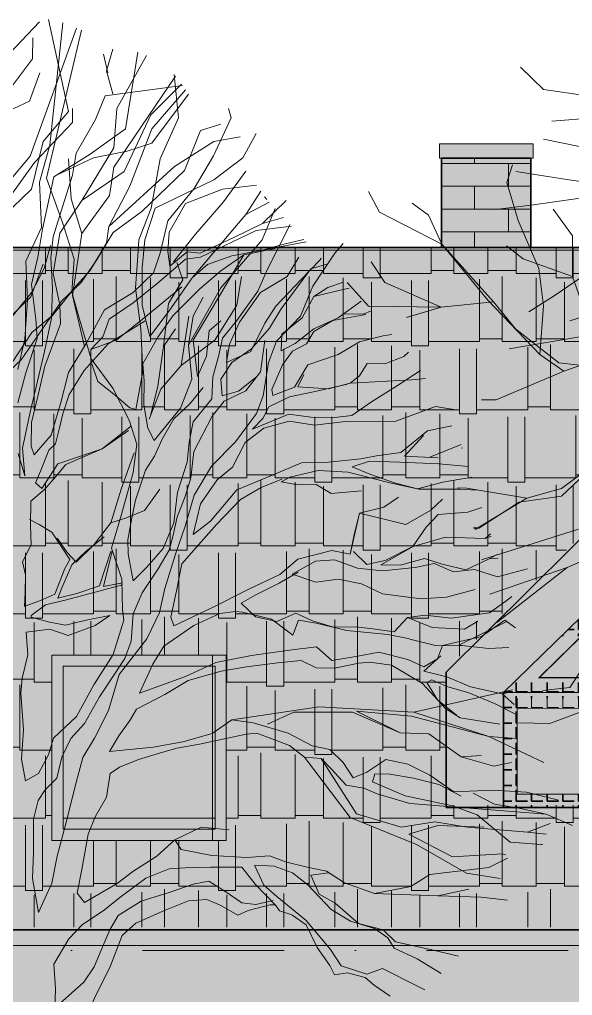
# Model space of a CAD drawing. Header units: millimetres. Extents: x -2481 to 45049, y -11067 to 11055.
# Drawn here: x 10336.7 to 10584.2, y 7504.6 to 7941.5 of the extents above; entities that cross this region are included whole.
import ezdxf

# ---------------------------------------------------------------- set-up
doc = ezdxf.new("R2010")
doc.units = ezdxf.units.MM
doc.linetypes.add('DASHDOT', pattern=[25.4, 12.7, -6.35, 0, -6.35])
for name, color, linetype, lineweight in [('A-ELEWACJA CIENKA', 11, 'Continuous', 13), ('A-osie', 7, 'DASHDOT', 5), ('A-RYS ELEWACJI', 30, 'Continuous', 35), ('B-DACHÓWKA', 250, 'Continuous', 0), ('B-materiały', 9, 'Continuous', 0), ('B-SZKŁO', 153, 'Continuous', 0)]:
    doc.layers.add(name, color=color, linetype=linetype, lineweight=lineweight)
doc.layers.add('bowe drewno', color=7, linetype='Continuous', true_color=0x51432a)
pattern_1 = [(0, (4740.402, -1195.448), (0, 6.985), [5.08, -1.905]), (90, (4740.402, -1195.448), (-6.985, 4e-16), [5.08, -1.905])]

# ---------------------------------------------------------------- blocks, each defined once
blk = doc.blocks.new('A$C2EBD462E')
at = {"layer": 'B-materiały'}
for p, q in [((-80.34, 908.35), (-42.28, 948.3)), ((-36.61, 949.78), (-23.92, 890.99)), ((-48.42, 862.45), (-18.68, 944.24)), ((-35.74, 869.47), (-27.53, 947.69)), ((-37.96, 848.42), (-15.58, 943.03)), ((-46.84, 924.54), (-46.55, 938.12)), ((0.52, 917.03), (4.56, 930.9)), ((1.38, 915.59), (-1.51, 927.72)), ((7.17, 892.89), (26.05, 926.75)), ((20.44, 928.94), (12.69, 879.88)), ((-59.55, 907.5), (-46.84, 924.54)), ((-48.86, 897.67), (-42.22, 915.59)), ((4.56, 902.29), (0.52, 917.03)), ((5.17, 855.47), (44.52, 913.6)), ((46.54, 886.93), (43.77, 914.62)), ((-0.35, 901.03), (49.05, 907.5)), ((48.4, 908.37), (28.74, 888.82)), ((29.49, 879.88), (51.03, 904.83)), ((-6.55, 885.84), (-0.35, 901.03)), ((53.01, 902.15), (29.49, 870.66)), ((-72.83, 886.4), (-48.86, 897.67)), ((-21.16, 883.94), (-21.16, 892.89)), ((-21.16, 892.89), (-21.16, 883.94)), ((5.17, 867.67), (7.17, 892.89)), ((80.14, 886.93), (78.39, 892.89)), ((-23.92, 890.99), (-39.97, 871.74)), ((28.74, 888.82), (11.69, 852.49)), ((34.87, 860.62), (46.54, 886.93)), ((68.89, 862.59), (80.14, 886.93)), ((-45.49, 858.45), (-21.16, 883.94)), ((-18.86, 864.31), (-6.55, 885.84)), ((73.62, 882.86), (60.58, 878.79)), ((12.69, 879.88), (-9.88, 863.61)), ((15.45, 843.27), (29.49, 879.88)), ((60.58, 878.79), (50.3, 853.3)), ((69.11, 871.74), (85.91, 874.72)), ((96.19, 876.89), (87.67, 861.44)), ((-39.97, 871.74), (-47.49, 841.37)), ((-42.41, 845.84), (-35.74, 869.47)), ((29.49, 870.66), (13.69, 865.5)), ((43.93, 855.82), (69.11, 871.74)), ((-15.4, 834.05), (5.17, 867.67)), ((13.69, 865.5), (-7.87, 861.44)), ((-62.51, 845.34), (-48.42, 862.45)), ((-9.88, 863.61), (-33.2, 849.23)), ((-7.87, 861.44), (-31.44, 850.32)), ((-21.3, 850.28), (-18.86, 864.31)), ((56.57, 841.62), (68.89, 862.59)), ((87.67, 861.44), (69.11, 847.34)), ((-61.72, 835.86), (-45.49, 858.45)), ((-22.17, 835.13), (-23.92, 860.62)), ((28.95, 829.19), (34.87, 860.62)), ((11.69, 852.49), (-15.4, 834.05)), ((1.87, 817.34), (43.93, 855.82)), ((2.41, 837.3), (5.17, 855.47)), ((50.3, 853.3), (22.97, 827)), ((75.22, 833.14), (89.52, 852.89)), ((-33.2, 849.23), (-40.54, 815.72)), ((-27.68, 819.95), (-37.96, 848.42)), ((-27.51, 830.57), (-21.3, 850.28)), ((-41.13, 816.82), (-42.41, 845.84)), ((1.87, 817.34), (15.45, 843.27)), ((69.11, 847.34), (31.5, 829.17)), ((96.3, 843.75), (74.63, 841.37)), ((-47.49, 841.37), (-59.33, 829.77)), ((39.77, 821.08), (56.57, 841.62)), ((74.63, 841.37), (51.05, 832.15)), ((89.67, 825.1), (99.12, 839.94)), ((-15.4, 812.9), (-22.17, 835.13)), ((-15.4, 812.9), (2.41, 837.3)), ((101.46, 836.36), (103.02, 834.68)), ((-33.72, 810.86), (-27.51, 830.57)), ((-15.4, 834.05), (-29.31, 813.21)), ((51.05, 832.15), (40.51, 813.84)), ((57.3, 812.58), (75.22, 833.14)), ((89.67, 825.1), (104.52, 833.05)), ((100.15, 819.24), (115.42, 834.15)), ((22.97, 827), (4.76, 813.5)), ((21.08, 808.88), (28.95, 829.19)), ((31.5, 829.17), (24.99, 808.98)), ((99.95, 808.83), (108.3, 828.98)), ((55.21, 784.6), (89.67, 825.1)), ((100.15, 819.24), (113.72, 823.13)), ((-20.16, 796.63), (-27.68, 819.95)), ((0.46, 806.69), (1.87, 817.34)), ((34.7, 800.29), (39.77, 821.08)), ((81.93, 810.41), (100.15, 819.24)), ((118.86, 817.59), (96.19, 814.8)), ((116, 814.8), (117.8, 818.74)), ((-51.2, 795.34), (-41.13, 816.82)), ((-40.54, 815.72), (-43.44, 797.77)), ((-29.31, 813.21), (-33.69, 787.4)), ((-21.16, 773.31), (-15.4, 812.9)), ((4.76, 813.5), (-5.97, 795.92)), ((40.51, 813.84), (39.7, 801.53)), ((43.22, 794.91), (57.3, 812.58)), ((96.19, 814.8), (60.58, 797.71)), ((103.12, 789.71), (116, 814.8)), ((-35.06, 797.42), (-33.72, 810.86)), ((20.7, 801.61), (21.08, 808.88)), ((24.99, 808.98), (23.2, 791.06)), ((60.4, 800.37), (81.93, 810.41)), ((73.62, 778.19), (99.95, 808.83)), ((113.88, 806.18), (126.68, 809.15)), ((-39.35, 790.61), (-35.25, 805.24)), ((-10.27, 789.1), (0.46, 806.69)), ((80.55, 798.64), (128.14, 807.58)), ((101.13, 802.51), (113.88, 806.18)), ((146.43, 800.29), (151.86, 806.57)), ((19.06, 778.11), (20.7, 801.61)), ((30.54, 787.89), (34.7, 800.29)), ((39.7, 801.53), (41.05, 792.07)), ((41.05, 792.07), (52, 801.28)), ((52, 801.28), (60.4, 800.37)), ((80.55, 798.64), (101.13, 802.51)), ((108.37, 803.25), (88.35, 799.4)), ((132.43, 779.27), (146.43, 800.29)), ((-50.02, 770.23), (-51.2, 795.34)), ((-43.44, 797.77), (-47.48, 780.35)), ((-34.01, 777.9), (-35.06, 797.42)), ((-21.66, 775.41), (-20.16, 796.63)), ((-5.97, 795.92), (-15.67, 781.71)), ((51.05, 796.63), (34.05, 781.84)), ((60.58, 797.71), (51.05, 796.63)), ((55.82, 744.83), (88.35, 799.4)), ((65.05, 793.23), (80.55, 798.64)), ((88.35, 799.4), (73.53, 788.97)), ((123.52, 797.71), (116, 785.51)), ((125.06, 783.56), (137.04, 796.15)), ((137.04, 796.15), (137.78, 797.18)), ((-47.84, 772.52), (-39.98, 793.39)), ((23.2, 791.06), (23.24, 767.04)), ((49.3, 783.34), (45.54, 794.46)), ((55.21, 784.6), (65.05, 793.23)), ((141.41, 793.26), (131.05, 790.39)), ((-47.35, 775.33), (-39.35, 790.61)), ((-33.69, 787.4), (-29.28, 767.4)), ((-18.96, 779.39), (-10.27, 789.1)), ((17.45, 775.27), (30.54, 787.89)), ((73.53, 788.97), (59.85, 777.45)), ((97.32, 776.16), (103.12, 789.71)), ((131.05, 790.39), (112.13, 764.8)), ((40.02, 768.16), (49.3, 783.34)), ((40.65, 763.57), (55.21, 784.6)), ((83.9, 767.07), (86.91, 785.51)), ((116, 785.51), (98.95, 775.21)), ((108.73, 766.39), (125.06, 783.56)), ((-47.48, 780.35), (-44.69, 758.08)), ((-34.65, 758.89), (-34.01, 777.9)), ((-34.13, 760.57), (-18.96, 779.39)), ((-15.67, 781.71), (-28.22, 769.66)), ((34.05, 781.84), (17.62, 768.57)), ((22.51, 751.94), (19.06, 778.11)), ((25.66, 759.84), (48.65, 778.85)), ((52.93, 741.53), (73.62, 778.19)), ((124.53, 760.08), (132.43, 779.27)), ((141.95, 778.39), (133.16, 772.59)), ((151.96, 781.89), (141.95, 778.39)), ((155.58, 777.98), (152.61, 777.37)), ((-62.52, 756.51), (-47.35, 775.33)), ((-16.76, 758.22), (-21.66, 775.41)), ((-13.64, 740.77), (-21.16, 773.31)), ((-0.71, 764.21), (17.45, 775.27)), ((59.85, 777.45), (42.97, 760.27)), ((83.82, 757.38), (97.32, 776.16)), ((98.95, 775.21), (85.52, 756.31)), ((152.61, 777.37), (133.16, 772.59)), ((-63.65, 757.04), (-47.84, 772.52)), ((-28.22, 769.66), (-54.09, 732.14)), ((-51.64, 745.61), (-50.02, 770.23)), ((55.82, 760.02), (62.34, 772.22)), ((133.16, 772.59), (125.68, 758.99)), ((148.58, 759.01), (163.27, 769.69)), ((-29.28, 767.4), (-28.97, 755.12)), ((17.62, 768.57), (2.24, 758.13)), ((23.24, 767.04), (28.21, 747.05)), ((37.01, 740.77), (40.02, 768.16)), ((69.86, 744.83), (83.9, 767.07)), ((101.74, 755.6), (108.73, 766.39)), ((112.13, 764.8), (104.62, 752.32)), ((-47.27, 749.63), (-34.13, 760.57)), ((-12.46, 742.68), (-0.71, 764.21)), ((28.21, 747.05), (40.65, 763.57)), ((42.97, 760.27), (33.25, 746.62)), ((166.41, 761.13), (145.27, 757.25)), ((151.32, 761.31), (165.27, 761.66)), ((165.27, 761.66), (169.26, 763.22)), ((-44.69, 758.08), (-43.82, 745.81)), ((-39.14, 737.55), (-34.65, 758.89)), ((-9.41, 732.7), (-16.76, 758.22)), ((2.24, 758.13), (-1.95, 746.86)), ((25.17, 757.03), (1.51, 742.47)), ((7.04, 744.85), (25.66, 759.84)), ((48.3, 728.56), (53.06, 760.02)), ((52.93, 741.53), (55.82, 760.02)), ((73.62, 757.04), (66.1, 750.8)), ((74.61, 745.98), (83.82, 757.38)), ((85.52, 756.31), (79.17, 742.18)), ((109.29, 744.06), (124.53, 760.08)), ((125.68, 758.99), (112.53, 748.61)), ((133.12, 751.92), (148.58, 759.01)), ((145.27, 757.25), (133.16, 750.24)), ((-28.97, 755.12), (-38.91, 728.05)), ((23.75, 724.6), (22.51, 751.94)), ((37.01, 740.77), (44.53, 751.89)), ((92.7, 737.5), (101.74, 755.6)), ((104.62, 752.32), (93.21, 739.18)), ((121.06, 742.67), (133.12, 751.92)), ((-60.72, 729.18), (-47.27, 749.63)), ((66.1, 750.8), (64.34, 734.53)), ((112.53, 748.61), (112.24, 737.98)), ((133.16, 750.24), (128.33, 742.3)), ((162.37, 743.71), (177.36, 747.44)), ((177.36, 747.44), (183.01, 748.39)), ((-56.17, 725.95), (-51.64, 745.61)), ((-43.82, 745.81), (-51.09, 723.84)), ((-1.95, 746.86), (-9.57, 738.84)), ((-9.57, 738.84), (7.04, 744.85)), ((33.25, 746.62), (23.62, 729.62)), ((48.3, 728.56), (69.86, 744.83)), ((58.58, 721.51), (55.82, 744.83)), ((72.11, 734.19), (74.61, 745.98)), ((101.71, 744.56), (98.95, 724.5)), ((104.05, 730.52), (109.29, 744.06)), ((148.61, 735.54), (162.37, 743.71)), ((-23.72, 723.97), (-12.46, 742.68)), ((1.51, 742.47), (-13.7, 725.33)), ((33.25, 715.28), (37.01, 740.77)), ((55.15, 719.8), (52.93, 741.53)), ((79.17, 742.18), (77.23, 730.4)), ((93.21, 739.18), (80.58, 730.49)), ((112.24, 737.98), (121.06, 742.67)), ((128.33, 742.3), (119.51, 737.61)), ((-43.69, 718.44), (-39.14, 737.55)), ((64.34, 734.53), (58.58, 721.51)), ((68.52, 721.25), (72.11, 734.19)), ((77.23, 730.4), (92.7, 737.5)), ((119.51, 737.61), (113.02, 729.07)), ((129.22, 728.91), (148.61, 735.54)), ((178.37, 729.59), (190.54, 734.36)), ((190.54, 734.36), (193.55, 737.02)), ((-54.09, 732.14), (-68.29, 718.94)), ((4.46, 714.06), (-9.41, 732.7)), ((-8.88, 729.65), (-5.14, 718.29)), ((23.62, 729.62), (24.46, 718.47)), ((80.58, 730.49), (73.59, 719.7)), ((100.67, 709.2), (104.05, 730.52)), ((162.36, 721.92), (167.19, 729.86)), ((167.19, 729.86), (178.37, 729.59)), ((-38.91, 728.05), (-42.94, 710.64)), ((-13.7, 725.33), (-23.37, 710.01)), ((35.26, 713.38), (48.3, 728.56)), ((113.02, 729.07), (106.15, 713.25)), ((120.64, 714.73), (129.22, 728.91)), ((186.53, 715.82), (201.37, 725.35)), ((-51.09, 723.84), (-56.2, 704.72)), ((-28.83, 704.84), (-23.72, 723.97)), ((19.33, 700.46), (23.75, 724.6)), ((67.76, 707.26), (68.52, 721.25)), ((84.95, 712.16), (96.45, 721.39)), ((98.95, 724.5), (89.67, 712.29)), ((126.59, 722.7), (122.87, 714.79)), ((156.33, 717.3), (162.36, 721.92)), ((-48.23, 698.77), (-43.69, 718.44)), ((-5.14, 718.29), (5.12, 710.16)), ((24.46, 718.47), (24.28, 703.38)), ((47.8, 701.18), (55.15, 719.8)), ((73.59, 719.7), (74.42, 709.11)), ((154.67, 716.7), (135.79, 712.32)), ((142.46, 713.6), (156.33, 717.3)), ((156.33, 717.3), (195.74, 719.35)), ((195.74, 719.35), (204.38, 720.12)), ((15.03, 693.65), (4.46, 714.06)), ((27.73, 694.13), (35.26, 713.38)), ((28.74, 697.11), (33.25, 715.28)), ((62.34, 714.46), (53.87, 704.12)), ((74.42, 709.11), (84.95, 712.16)), ((89.67, 712.29), (75.62, 705.78)), ((106.15, 713.25), (106.81, 709.36)), ((106.81, 709.36), (120.64, 714.73)), ((135.79, 712.32), (117.45, 708.51)), ((122.87, 714.79), (142.46, 713.6)), ((170.04, 705.36), (186.53, 715.82)), ((-42.94, 710.64), (-47.5, 692.09)), ((-23.37, 710.01), (-27.53, 697.61)), ((5.12, 710.16), (15.39, 701.48)), ((96.48, 697.93), (100.67, 709.2)), ((117.45, 708.51), (104.2, 702.03)), ((-35.01, 684.02), (-28.83, 704.84)), ((24.28, 703.38), (26.89, 688.36)), ((53.87, 704.12), (43.5, 694.36)), ((55.84, 692.44), (67.76, 707.26)), ((75.62, 705.78), (68.04, 696.1)), ((157.41, 696.66), (170.04, 705.36)), ((15.39, 701.48), (19.33, 700.46)), ((31, 680.64), (47.8, 701.18)), ((104.2, 702.03), (100.47, 694.67)), ((210.79, 702.26), (185.46, 693.04)), ((223.83, 700.09), (210.79, 702.26)), ((-53.24, 675.74), (-48.23, 698.77)), ((-27.53, 697.61), (-29.54, 688.63)), ((68.04, 696.1), (56.31, 673.46)), ((82.97, 679.71), (96.48, 697.93)), ((93.94, 687.81), (117.17, 697.33)), ((100.47, 694.67), (93.94, 687.81)), ((117.17, 697.33), (131.18, 695.44)), ((131.18, 695.44), (146.27, 695.26)), ((146.27, 695.26), (157.41, 696.66)), ((-47.5, 692.09), (-47.68, 677)), ((19.89, 678.13), (15.03, 693.65)), ((43.5, 694.36), (36.01, 681.33)), ((53.37, 679.53), (55.84, 692.44)), ((117.28, 692.86), (101.19, 688.55)), ((133.54, 690.48), (117.28, 692.86)), ((153.04, 692.64), (133.54, 690.48)), ((185.46, 693.04), (153.04, 692.64)), ((-29.54, 688.63), (-32.08, 678.51)), ((16.45, 690.06), (-2.39, 675.34)), ((-2.39, 675.34), (14.64, 686.94)), ((26.89, 688.36), (31, 680.64)), ((101.19, 688.55), (89.13, 679.31)), ((188.73, 672.86), (205.7, 686.7)), ((205.7, 686.7), (221.26, 689.88)), ((-45.87, 671.46), (-35.01, 684.02)), ((190.98, 670.54), (203.26, 683.82)), ((-32.08, 678.51), (-36.45, 674.49)), ((17.54, 660.2), (19.89, 678.13)), ((36.01, 681.33), (31.25, 670.6)), ((52.02, 666.65), (53.37, 679.53)), ((67.72, 664.25), (82.97, 679.71)), ((89.13, 679.31), (81.14, 663.47)), ((227.36, 678.05), (207.27, 669.99)), ((-51.67, 657.9), (-53.24, 675.74)), ((-47.68, 677), (-45.87, 671.46)), ((-36.45, 674.49), (-41.69, 660.95)), ((-2.39, 675.34), (-25.6, 665.26)), ((-16.24, 670.52), (-2.39, 675.34)), ((56.31, 673.46), (54.5, 656.65)), ((173.14, 670.8), (188.73, 672.86)), ((227.59, 675.69), (228.09, 675.82)), ((-342.13, 672.7), (-331.85, 662.67)), ((-55.94, 672.32), (-51.67, 657.9)), ((-30.64, 665.69), (-16.24, 670.52)), ((9.93, 649.38), (18.21, 672.7)), ((31.25, 670.6), (25.33, 661.51)), ((142.51, 666.68), (163.13, 668.87)), ((163.13, 668.87), (173.14, 670.8)), ((212.54, 669.45), (190.98, 670.54)), ((-40.86, 649.8), (-30.64, 665.69)), ((-25.6, 665.26), (-33.19, 656.13)), ((45.79, 647.5), (52.02, 666.65)), ((56.45, 645.53), (67.72, 664.25)), ((106.97, 658.53), (125.21, 666.24)), ((125.21, 666.24), (142.51, 666.68)), ((168.75, 667.34), (157.67, 663.71)), ((187.76, 666.69), (168.75, 667.34)), ((212.93, 665.65), (187.76, 666.69)), ((231.92, 664.02), (212.93, 665.65)), ((-331.85, 662.67), (-311.04, 659.69)), ((-41.69, 660.95), (-44.86, 653.61)), ((9.85, 632.63), (17.54, 660.2)), ((25.33, 661.51), (19.11, 642.36)), ((81.14, 663.47), (71.29, 655.4)), ((135.94, 661.49), (117.62, 657.12)), ((154.97, 660.29), (135.94, 661.49)), ((181.7, 653.45), (154.97, 660.29)), ((157.67, 663.71), (168.96, 658.96)), ((-33.19, 656.13), (-39.17, 649.28)), ((54.5, 656.65), (50.89, 644.83)), ((71.29, 655.4), (60.5, 640.04)), ((83.74, 649.01), (106.97, 658.53)), ((112.62, 655.87), (99.35, 650.51)), ((117.62, 657.12), (112.1, 654.19)), ((168.96, 658.96), (185.31, 653.23)), ((215.46, 653.98), (226.58, 655.94)), ((226.58, 655.94), (232.15, 656.63)), ((232.15, 656.63), (234.18, 657.07)), ((-44.86, 653.61), (-40.86, 649.8)), ((112.1, 654.19), (122.77, 652.22)), ((122.77, 652.22), (134.49, 652.51)), ((134.49, 652.51), (144.13, 646.61)), ((200.26, 649.38), (181.7, 653.45)), ((185.31, 653.23), (199.36, 649.67)), ((199.36, 649.67), (215.46, 653.98)), ((-302.32, 650.51), (-328.09, 648.57)), ((-39.17, 649.28), (-47.92, 641.8)), ((3.26, 628), (9.93, 649.38)), ((24.86, 635.8), (34.57, 649.45)), ((43.49, 627.89), (45.79, 647.5)), ((66.92, 629.03), (83.74, 649.01)), ((99.35, 650.51), (86.13, 642.92)), ((144.13, 646.61), (163.64, 648.3)), ((226.58, 649.38), (200.26, 649.38)), ((236.86, 648.85), (226.58, 649.38)), ((19.11, 642.36), (16.59, 631.12)), ((50.89, 644.83), (45.62, 631.85)), ((50.8, 625.83), (56.45, 645.53)), ((86.13, 642.92), (70.89, 626.9)), ((177.87, 637.96), (187.21, 644.33)), ((207.78, 636.1), (215.3, 643.15)), ((-306.53, 635.28), (-331.85, 640.44)), ((-47.92, 641.8), (-48.1, 626.71)), ((60.5, 640.04), (55.97, 620.38)), ((162.32, 634.21), (177.87, 637.96)), ((13.24, 631.04), (24.86, 635.8)), ((156.28, 607.81), (162.32, 634.21)), ((158.76, 620.16), (162.32, 634.21)), ((162.32, 634.21), (191.98, 626.88)), ((191.98, 626.88), (207.78, 636.1)), ((212.62, 633.24), (231.58, 634.83)), ((231.58, 634.83), (240.51, 637.63)), ((-42.52, 626.85), (-48.74, 630.05)), ((3.26, 628), (13.24, 631.04)), ((3.67, 611.81), (9.85, 632.63)), ((16.59, 631.12), (14.15, 617.1)), ((45.62, 631.85), (43.13, 620.06)), ((205, 625.23), (212.62, 633.24)), ((-345.77, 628.91), (-348.28, 621.05)), ((-319.48, 622.15), (-344.16, 626)), ((-48.1, 626.71), (-47.78, 613.87)), ((-34.57, 622.02), (-42.52, 626.85)), ((-7.55, 613.76), (3.26, 628)), ((36.64, 611.51), (43.49, 627.89)), ((44.55, 607.8), (50.8, 625.83)), ((55.97, 620.38), (66.92, 629.03)), ((70.89, 626.9), (57.85, 612.05)), ((196.38, 612.72), (205, 625.23)), ((-348.28, 621.05), (-343.26, 603.97)), ((-308.83, 620.74), (-319.48, 622.15)), ((-22.96, 604.43), (-34.57, 622.02)), ((245.95, 620.93), (242.63, 617.93)), ((-410.22, 616.98), (-405.2, 607.76)), ((-337.37, 610.88), (-292.55, 617.23)), ((-31.13, 618.2), (-24.75, 608.86)), ((-0.98, 618.95), (-12.48, 609.73)), ((14.15, 617.1), (14.38, 608.16)), ((43.13, 620.06), (40.57, 610.5)), ((156.28, 607.81), (158.76, 620.16)), ((217.31, 618.74), (196.49, 612.78)), ((242.63, 617.93), (217.31, 618.74)), ((242.63, 617.93), (246.45, 619.37)), ((-383.38, 606.41), (-390.66, 611.83)), ((-47.78, 613.87), (-53.25, 602.96)), ((-19.01, 602.86), (-7.55, 613.76)), ((10.31, 591.86), (3.67, 611.81)), ((57.85, 612.05), (48.61, 601.76)), ((196.49, 612.78), (176, 601.04)), ((178.72, 603.9), (196.38, 612.72)), ((-405.2, 607.76), (-377.37, 593.39)), ((-353.42, 608.98), (-337.37, 610.88)), ((-327.47, 609.12), (-318.94, 597.19)), ((-24.75, 608.86), (-19.01, 602.86)), ((-12.48, 609.73), (-21.76, 601.11)), ((-4.1, 587.59), (3.26, 609.76)), ((-1.35, 587.29), (4.16, 609.79)), ((14.38, 608.16), (17.6, 590.93)), ((26.32, 599.52), (36.64, 611.51)), ((40.57, 610.5), (33.61, 598.59)), ((37.84, 585.85), (44.55, 607.8)), ((122.84, 604.73), (144.49, 610.3)), ((144.49, 610.3), (156.28, 607.81)), ((158.47, 609.54), (167.05, 601.37)), ((245.17, 605.01), (250.29, 607.59)), ((-377.37, 593.39), (-383.38, 606.41)), ((-343.26, 603.97), (-333.9, 582.62)), ((-53.25, 602.96), (-51.37, 594.63)), ((-26.17, 598.77), (-22.96, 604.43)), ((111.35, 594.95), (122.84, 604.73)), ((134.05, 603.34), (119.17, 595.15)), ((146.31, 604.21), (134.05, 603.34)), ((160.97, 598.99), (146.31, 604.21)), ((167.05, 601.37), (178.72, 603.9)), ((188.3, 600.79), (203.83, 605.09)), ((203.83, 605.09), (215.1, 601.46)), ((230.27, 597.93), (245.17, 605.01)), ((245.17, 605.01), (251.01, 605.37)), ((-32.46, 582.41), (-26.17, 598.77)), ((-21.76, 601.11), (-28.1, 586.43)), ((17.6, 590.93), (26.32, 599.52)), ((33.61, 598.59), (23.38, 583.25)), ((48.61, 601.76), (45.14, 584.35)), ((176.66, 597.14), (160.97, 598.99)), ((176, 601.04), (188.3, 600.79)), ((197.83, 599.35), (176.66, 597.14)), ((210.06, 601.89), (197.83, 599.35)), ((222.48, 596.62), (210.06, 601.89)), ((215.1, 601.46), (230.27, 597.93)), ((-318.94, 597.19), (-318.94, 579.02)), ((-51.37, 594.63), (-51.51, 583.5)), ((91.48, 585.51), (111.35, 594.95)), ((123.05, 596.36), (110.93, 589.35)), ((119.17, 595.15), (134.38, 589.94)), ((235.85, 598.07), (222.48, 596.62)), ((250.49, 593.41), (235.85, 598.07)), ((269.72, 598.41), (250.49, 593.41)), ((-354.2, 567.59), (-377.37, 593.39)), ((-377.37, 593.39), (-356.8, 568.44)), ((-341.01, 586.88), (-348.43, 592.64)), ((10.8, 572.32), (10.31, 591.86)), ((134.38, 589.94), (148.85, 591.98)), ((148.85, 591.98), (163.45, 588.99)), ((-402.94, 576.31), (-408.96, 585.53)), ((-318.94, 579.02), (-341.01, 586.88)), ((-299.66, 589.12), (-326.57, 570.57)), ((-28.1, 586.43), (-30.72, 579.66)), ((10.68, 588.37), (-25.11, 578.68)), ((-18.51, 582.76), (-4.1, 587.59)), ((10.68, 589.46), (-1.35, 587.29)), ((34.31, 570.67), (37.84, 585.85)), ((68.31, 573.76), (91.48, 585.51)), ((110.93, 589.35), (95.48, 581.7)), ((163.45, 588.99), (177.02, 582.63)), ((-333.9, 582.62), (-331.81, 565.91)), ((-51.51, 583.5), (-51.87, 574.48)), ((-40.2, 578.86), (-32.46, 582.41)), ((-30.72, 579.66), (-18.51, 582.76)), ((23.38, 583.25), (17.57, 569.7)), ((45.14, 584.35), (41.65, 567.51)), ((95.48, 581.7), (86.68, 576.46)), ((177.02, 582.63), (201.68, 579.34)), ((217.86, 580.3), (236.17, 585.23)), ((-318.94, 579.02), (-306.08, 542.54)), ((-51.87, 574.48), (-40.2, 578.86)), ((-25.11, 578.68), (-38.44, 575.56)), ((201.68, 579.34), (217.86, 580.3)), ((245.48, 570.38), (255.91, 577.9)), ((255.91, 577.9), (259.75, 580.79)), ((-410.22, 565.73), (-419.74, 576.31)), ((-377.6, 565.32), (-402.94, 576.31)), ((-38.44, 575.56), (-47.76, 568.62)), ((11.53, 565.64), (10.8, 572.32)), ((43.46, 561.97), (68.31, 573.76)), ((86.68, 576.46), (95.83, 567.75)), ((-356.8, 568.44), (-333.5, 544.08)), ((-326.57, 570.57), (-338.37, 563.15)), ((-47.76, 568.62), (-47.73, 567.5)), ((-12.49, 565.59), (2.51, 568.76)), ((2.51, 568.76), (-6.82, 562.38)), ((17.57, 569.7), (16.33, 552.35)), ((26.35, 553.72), (34.31, 570.67)), ((72.87, 569.96), (56.31, 562.29)), ((82.89, 571.33), (72.87, 569.96)), ((87.37, 570.89), (82.89, 571.33)), ((105.92, 566.32), (87.37, 570.89)), ((109.32, 564.73), (121.47, 570.06)), ((121.47, 570.06), (132.21, 565.31)), ((193.05, 567.39), (204.18, 568.78)), ((204.18, 568.78), (220.99, 566.97)), ((220.99, 566.97), (245.48, 570.38)), ((253.91, 568.35), (255.75, 568.51)), ((-377.6, 565.32), (-410.22, 565.73)), ((-393.16, 560.58), (-377.6, 565.32)), ((-354.2, 567.59), (-377.6, 565.32)), ((-344.4, 555.54), (-354.2, 567.59)), ((-331.81, 565.91), (-333.5, 544.08)), ((-299.5, 565.59), (-320.07, 559.09)), ((-47.73, 567.5), (-35.92, 564.45)), ((-35.92, 564.45), (-25.82, 562.46)), ((-25.82, 562.46), (-12.49, 565.59)), ((4.82, 543.68), (11.53, 565.64)), ((41.65, 567.51), (43.46, 561.97)), ((95.83, 567.75), (109.32, 564.73)), ((119.59, 556.05), (105.92, 566.32)), ((123.26, 565.64), (119.59, 556.05)), ((134.48, 563.69), (123.26, 565.64)), ((132.21, 565.31), (145.72, 561.18)), ((154.15, 559.15), (134.48, 563.69)), ((184.34, 558.23), (193.05, 567.39)), ((193.05, 567.39), (208.78, 560.98)), ((256.12, 564.57), (225.89, 549.78)), ((229.34, 559.9), (237.87, 565.05)), ((240.28, 555.16), (255.1, 565.59)), ((255.1, 565.59), (261.92, 560.73)), ((-35.81, 559.98), (-50.84, 557.93)), ((-23.98, 555.81), (-35.81, 559.98)), ((-6.82, 562.38), (-23.98, 555.81)), ((56.31, 562.29), (37.09, 548.96)), ((145.72, 561.18), (159.67, 561.52)), ((159.67, 561.52), (170.88, 560.13)), ((170.88, 560.13), (184.34, 558.23)), ((208.78, 560.98), (229.34, 559.9)), ((-325.02, 540.38), (-344.4, 555.54)), ((-50.84, 557.93), (-49.92, 543.43)), ((180.47, 556.46), (154.15, 559.15)), ((193.38, 553.99), (180.47, 556.46)), ((215.28, 549.51), (240.28, 555.16)), ((-312.15, 552.5), (-347.2, 546.59)), ((8.49, 530.92), (26.35, 553.72)), ((16.33, 552.35), (12.15, 541.07)), ((194.51, 553.46), (193.38, 553.99)), ((210.81, 549.4), (194.51, 553.46)), ((37.09, 548.96), (30.11, 537.61)), ((93.1, 543.1), (117.59, 546.5)), ((117.59, 546.5), (134.86, 548.61)), ((134.86, 548.61), (144.57, 539.92)), ((227.58, 549.26), (210.81, 549.4)), ((212.14, 541.05), (215.28, 549.51)), ((225.89, 549.78), (244.94, 547.46)), ((244.94, 547.46), (257.66, 548.27)), ((-333.5, 544.08), (-322.69, 536.53)), ((-322.69, 536.53), (-306.08, 542.54)), ((-49.92, 543.43), (-53.46, 528.57)), ((-7.55, 524.38), (4.82, 543.68)), ((70.31, 538.62), (93.1, 543.1)), ((144.57, 539.92), (161.27, 542.57)), ((161.27, 542.57), (174.61, 545.14)), ((174.61, 545.14), (193.16, 540.58)), ((214.33, 542.78), (203.4, 533.01)), ((-302.05, 537.61), (-325.02, 540.38)), ((12.15, 541.07), (-4, 516.64)), ((30.11, 537.61), (21.64, 518.96)), ((50.98, 529.75), (70.31, 538.62)), ((109.97, 538.49), (89.93, 535.76)), ((125.02, 539.99), (109.97, 538.49)), ((134.64, 535.2), (125.02, 539.99)), ((161.94, 538.12), (146.37, 534.94)), ((168.62, 538.84), (161.94, 538.12)), ((182.63, 536.96), (168.62, 538.84)), ((193.16, 540.58), (203.33, 535.8)), ((203.33, 535.8), (212.14, 541.05)), ((-322.69, 536.53), (-353.04, 523.7)), ((73.8, 533.12), (52.72, 527)), ((89.93, 535.76), (73.8, 533.12)), ((146.37, 534.94), (134.64, 535.2)), ((202.48, 525.17), (182.63, 536.96)), ((203.4, 533.01), (218.02, 529.47)), ((1.8, 507.85), (8.49, 530.92)), ((21.64, 518.96), (50.98, 529.75)), ((218.02, 529.47), (233.26, 523.15)), ((-53.46, 528.57), (-54.34, 519.05)), ((-18.77, 503.98), (-7.55, 524.38)), ((52.72, 527), (37.86, 518.25)), ((217.31, 509.19), (202.48, 525.17)), ((208.57, 527.55), (205.26, 525.8)), ((205.26, 525.8), (212.24, 514.8)), ((218.17, 523.33), (208.57, 527.55)), ((-353.04, 523.7), (-359.53, 523.7)), ((196.99, 506.75), (260.2, 521.22)), ((232.24, 519.21), (218.17, 523.33)), ((233.26, 523.15), (253.48, 518.62)), ((253.48, 518.62), (260.31, 520.04)), ((-54.34, 519.05), (-52.64, 495.63)), ((-4, 516.64), (-13.63, 499.64)), ((37.86, 518.25), (19.66, 508.86)), ((248.61, 512.36), (232.24, 519.21)), ((253.48, 518.62), (261.1, 511.66)), ((212.24, 514.8), (224.21, 505.04)), ((261.65, 505.82), (248.61, 512.36)), ((-7.25, 490.31), (1.8, 507.85)), ((19.66, 508.86), (15.37, 501.49)), ((80.72, 502.01), (136.31, 510.28)), ((136.31, 510.28), (196.99, 506.75)), ((195.49, 504.31), (160.38, 507.56)), ((160.38, 507.56), (188.22, 493.74)), ((226.58, 503.23), (217.31, 509.19)), ((-323.85, 484.05), (-299.17, 502.55)), ((-33.51, 490.21), (-18.77, 503.98)), ((120.26, 506.75), (103.46, 499.16)), ((157.87, 506.75), (120.26, 506.75)), ((188.22, 493.74), (157.87, 506.75)), ((244.89, 491.29), (195.49, 504.31)), ((196.99, 506.75), (244.89, 491.29)), ((251.91, 499.16), (226.58, 503.23)), ((-13.63, 499.64), (-22.33, 489.93)), ((15.37, 501.49), (8.35, 491.81)), ((68.09, 493.31), (80.72, 502.01)), ((80.72, 502.01), (94.17, 500.11)), ((94.17, 500.11), (116.69, 493.41)), ((-52.64, 495.63), (-53.84, 476.85)), ((188.22, 493.74), (206.52, 492.92)), ((-313.39, 490.46), (-323.76, 480.7)), ((-36.59, 479.52), (-33.51, 490.21)), ((-22.33, 489.93), (-28.17, 478.05)), ((-14.76, 477.83), (-7.25, 490.31)), ((8.35, 491.81), (2.46, 481.61)), ((49.23, 487.81), (68.09, 493.31)), ((74.89, 489.57), (59.88, 486.4)), ((89.89, 492.74), (74.89, 489.57)), ((96.58, 493.47), (89.89, 492.74)), ((117.44, 485.61), (96.58, 493.47)), ((116.69, 493.41), (131.97, 485.41)), ((206.52, 492.92), (227.33, 478.28)), ((244.89, 491.29), (263.14, 490)), ((280.24, 474.75), (244.89, 491.29)), ((30.32, 484.54), (49.23, 487.81)), ((59.88, 486.4), (45.42, 483.8)), ((127.13, 478.03), (117.44, 485.61)), ((131.97, 485.41), (143.21, 482.9)), ((-370.44, 484.43), (-366.21, 484.24)), ((-366.21, 484.24), (-339.38, 479.75)), ((-323.76, 480.7), (-342.69, 477.99)), ((-339.38, 479.75), (-323.85, 484.05)), ((2.46, 481.61), (30.32, 484.54)), ((34.33, 480.73), (21.03, 476.49)), ((45.42, 483.8), (34.33, 480.73)), ((143.21, 482.9), (151.79, 474.74)), ((-362.49, 465.77), (-339.38, 479.75)), ((-342.69, 477.99), (-360.83, 466.37)), ((-53.84, 476.85), (-51.26, 462.95)), ((-43, 467.62), (-36.59, 479.52)), ((-28.17, 478.05), (-31.19, 464.57)), ((-19.87, 458.71), (-14.76, 477.83)), ((21.03, 476.49), (8.85, 471.72)), ((156.37, 439.5), (127.13, 478.03)), ((137.76, 477.18), (127.13, 478.03)), ((137.76, 477.18), (160.38, 441.94)), ((144.07, 470.63), (137.76, 477.18)), ((167.03, 468.42), (179.12, 476.54)), ((179.12, 476.54), (193.16, 473.54)), ((227.33, 478.28), (240.12, 479.09)), ((240.12, 479.09), (227.33, 478.28)), ((227.33, 478.28), (227.33, 478.28)), ((227.33, 478.28), (248.15, 472.31)), ((151.79, 474.74), (158.18, 464.84)), ((193.16, 473.54), (207.3, 466.63)), ((248.15, 472.31), (259.43, 474.75)), ((-51.26, 462.95), (-43, 467.62)), ((2.81, 467.65), (0.4, 452.51)), ((8.85, 471.72), (2.81, 467.65)), ((153.83, 460.26), (144.07, 470.63)), ((158.18, 464.84), (167.03, 468.42)), ((-360.83, 466.37), (-363.16, 466.76)), ((-360.83, 466.37), (-363.01, 466.13)), ((-316.13, 465.81), (-344.95, 456.71)), ((-31.19, 464.57), (-38.82, 457.11)), ((172.09, 467.42), (170.54, 462.36)), ((181.59, 467.1), (172.09, 467.42)), ((196.73, 464.69), (181.59, 467.1)), ((213.04, 460.63), (196.73, 464.69)), ((207.3, 466.63), (222.65, 455.84)), ((-290.89, 461.97), (-321.32, 448.72)), ((165.05, 458.31), (153.83, 460.26)), ((170.54, 462.36), (191.43, 453.38)), ((227.19, 453.16), (213.04, 460.63)), ((-344.95, 456.71), (-359.6, 452.21)), ((-38.82, 457.11), (-43.12, 450.3)), ((-24.93, 437.91), (-19.87, 458.71)), ((173.52, 454.61), (165.05, 458.31)), ((194.35, 448.43), (173.52, 454.61)), ((222.65, 455.84), (247.76, 457.03)), ((234.96, 455.03), (248.54, 448.11)), ((247.76, 457.03), (268.96, 455.77)), ((268.96, 455.77), (289.51, 450.68)), ((-43.12, 450.3), (-46.18, 438.5)), ((0.4, 452.51), (-6.81, 439.92)), ((191.43, 453.38), (221.76, 446.88)), ((-321.32, 448.72), (-355.81, 436.74)), ((-321.32, 448.72), (-352.72, 424.1)), ((281.67, 441.68), (194.35, 448.43)), ((221.76, 446.88), (237.55, 441.13)), ((248.54, 448.11), (263.13, 445.68)), ((263.13, 445.68), (281.67, 441.68)), ((160.38, 441.94), (188.97, 433.27)), ((298.55, 434.35), (281.67, 441.68)), ((-46.18, 438.5), (-46.2, 417.27)), ((-31.06, 414.85), (-24.93, 437.91)), ((-6.81, 439.92), (-11.3, 428.75)), ((198.75, 422.15), (156.37, 439.5)), ((237.55, 441.13), (258.68, 423.77)), ((44.1, 425.11), (61.08, 433.27)), ((61.08, 433.27), (78.89, 431.64)), ((188.97, 433.27), (210.53, 436.79)), ((212.29, 434.35), (193.73, 428.93)), ((210.53, 436.79), (231.35, 433.27)), ((241.88, 433.27), (212.29, 434.35)), ((231.35, 433.27), (269.71, 430.01)), ((269.71, 430.01), (284.14, 435.74)), ((-11.3, 428.75), (-15.2, 406.31)), ((193.73, 428.93), (221.82, 414.28)), ((269.71, 430.01), (281.66, 428.84)), ((32.63, 414.77), (44.1, 425.11)), ((44.1, 425.11), (48.16, 419.07)), ((258.68, 423.77), (278.49, 422.15)), ((230.59, 403.98), (198.75, 422.15)), ((278.49, 422.15), (279.3, 422.29)), ((-46.2, 417.27), (-46.9, 400.49)), ((48.16, 419.07), (67.81, 415.09)), ((67.81, 415.09), (90.19, 413.98)), ((221.82, 414.28), (253.66, 416.18)), ((253.66, 416.18), (255.73, 415.58)), ((-34.54, 397.45), (-31.06, 414.85)), ((17.23, 404.89), (32.63, 414.77)), ((90.19, 413.98), (104.69, 414.9)), ((104.69, 414.9), (114.84, 411.24)), ((114.84, 411.24), (128.89, 407.69)), ((244.89, 407.5), (256.92, 413.47)), ((-15.2, 406.31), (-18.18, 391.15)), ((40.65, 406.59), (25.72, 400.63)), ((50.69, 407.4), (40.65, 406.59)), ((66.88, 407.81), (50.69, 407.4)), ((86.99, 407.75), (66.88, 407.81)), ((95.64, 396.8), (86.99, 407.75)), ((107.65, 408.27), (95.34, 409.08)), ((95.34, 409.08), (95.35, 408.52)), ((95.35, 408.52), (101.03, 396.3)), ((119.48, 404.1), (107.65, 408.27)), ((128.89, 407.69), (141.24, 405.2)), ((207.22, 402.94), (244.89, 407.5)), ((-314.56, 403.28), (-320.07, 395.03)), ((7.36, 397.38), (17.23, 404.89)), ((129.17, 396.52), (119.48, 404.1)), ((142.39, 404.11), (131.25, 402.72)), ((131.25, 402.72), (136.58, 390.56)), ((141.24, 405.2), (152.6, 397.67)), ((195.12, 395.38), (207.22, 402.94)), ((252.16, 400.45), (230.59, 403.98)), ((-46.9, 400.49), (-43.01, 378.8)), ((25.72, 400.63), (9.81, 389.06)), ((55.98, 396.92), (65.99, 398.85)), ((65.99, 398.85), (76.2, 392.4)), ((152.6, 397.67), (171.77, 390.88)), ((-320.07, 395.03), (-332.1, 393.67)), ((-43.01, 378.8), (-34.54, 397.45)), ((-13.56, 385.12), (7.36, 397.38)), ((40.47, 391.5), (55.98, 396.92)), ((108.84, 383.16), (95.64, 396.8)), ((101.03, 396.3), (109.4, 389.02)), ((144.09, 380.69), (129.17, 396.52)), ((171.77, 390.88), (195.12, 395.38)), ((212.29, 389.34), (232.1, 393.67)), ((232.1, 393.67), (212.29, 389.34)), ((-18.18, 391.15), (-13.56, 385.12)), ((9.81, 389.06), (-1.69, 379.83)), ((22.73, 386.03), (40.47, 391.5)), ((76.2, 392.4), (87.01, 384.85)), ((109.4, 389.02), (128.07, 373.59)), ((136.58, 390.56), (146.79, 384.67)), ((171.77, 390.88), (212.29, 389.34)), ((212.29, 389.34), (240.12, 388.52)), ((7.88, 376.72), (22.73, 386.03)), ((52.89, 386.23), (37.96, 380.27)), ((64.6, 387.08), (52.89, 386.23)), ((73.08, 383.38), (64.6, 387.08)), ((87.01, 384.85), (95.97, 383.96)), ((95.97, 383.96), (107.08, 386.47)), ((146.79, 384.67), (161.64, 371.64)), ((240.12, 388.52), (256.92, 386.62)), ((-314.64, 384.29), (-329.03, 378.9)), ((37.96, 380.27), (19.17, 371.98)), ((84.41, 376.96), (73.08, 383.38)), ((104.91, 383.62), (91.04, 379.92)), ((108.47, 383.64), (104.91, 383.62)), ((111.15, 379.87), (108.84, 383.16)), ((156.57, 373.18), (144.09, 380.69)), ((-329.03, 378.9), (-343.01, 379.11)), ((-1.69, 379.83), (-14.88, 371.12)), ((2.52, 367.65), (7.88, 376.72)), ((91.04, 379.92), (84.41, 376.96)), ((119.04, 377.27), (111.15, 379.87)), ((128.14, 370.8), (119.04, 377.27)), ((19.17, 371.98), (10.44, 363.94)), ((128.07, 373.59), (143.62, 354.98)), ((171.77, 368.54), (156.57, 373.18)), ((161.64, 371.64), (177.38, 367.56)), ((-14.88, 371.12), (-23.59, 361.97)), ((-1.16, 358.62), (2.52, 367.65)), ((135.2, 356.45), (128.14, 370.8)), ((180.3, 362.61), (171.77, 368.54)), ((177.38, 367.56), (185.39, 359.94)), ((10.44, 363.94), (2.57, 343.63)), ((184.37, 356), (180.3, 362.61)), ((-23.59, 361.97), (-33.2, 345.68)), ((-7.5, 343.94), (-1.16, 358.62)), ((185.39, 359.94), (208.42, 354.93)), ((143.31, 344.92), (135.2, 356.45)), ((143.62, 354.98), (150.58, 344.54)), ((199.07, 349.11), (184.37, 356)), ((208.42, 354.93), (225.68, 350.89)), ((-33.2, 345.68), (-32.2, 329.95)), ((214.52, 339.72), (199.07, 349.11)), ((-13.96, 334.28), (-7.5, 343.94)), ((2.57, 343.63), (-5.95, 326.66)), ((146.26, 338.85), (143.31, 344.92)), ((150.58, 344.54), (166.91, 339.37)), ((166.91, 339.37), (176.88, 342.97)), ((176.88, 342.97), (198.95, 331.79)), ((154.6, 340.18), (146.26, 338.85)), ((165.85, 337.11), (154.6, 340.18)), ((171.56, 332.22), (165.85, 337.11)), ((-31.48, 318.56), (-13.96, 334.28)), ((181.79, 325.21), (171.56, 332.22)), ((-32.2, 329.95), (-32.65, 316.8)), ((198.95, 331.79), (204.15, 329.35)), ((-5.95, 326.66), (-12.84, 311.96))]:
    blk.add_line(p, q, dxfattribs=at)

msp = doc.modelspace()

# ---------------------------------------------------------------- hatches: boundary and pattern name
at = {"layer": 'A-ELEWACJA CIENKA', "lineweight": 9}
h = msp.add_hatch(dxfattribs=at)
h.set_pattern_fill('AR-BRSTD', color=256, scale=0.15)
h.set_pattern_definition([(0, (11820.512, 9970.229), (0, 10.16127), []), (90, (11820.512, 9970.229), (-15.24, 10.16127), [10.16127, -10.16127])])
h.paths.add_polyline_path([(10565.58, 7879.41), (10525.55, 7879.41), (10525.55, 7839.41), (10565.55, 7839.41)])
at = {"layer": 'A-ELEWACJA CIENKA', "true_color": 0xffffff}
h = msp.add_hatch(color=7, dxfattribs=at)
h.dxf.hatch_style = 1
h.paths.add_polyline_path([(10177.2, 7839.41), (11137.91, 7839.41), (11137.91, 7504.36), (11082.55, 7504.36), (11082.55, 7233.5), (11072.55, 7233.5), (11072.55, 7188.5), (10242.55, 7188.5), (10242.55, 7234.24), (10232.55, 7234.24), (10232.55, 7504.36), (10177.2, 7504.36)])
at = {"layer": 'A-ELEWACJA CIENKA'}
h = msp.add_hatch(dxfattribs=at)
h.set_pattern_fill('AR-RSHKE', color=256, scale=0.1)
h.set_pattern_definition([(0, (-2595.635, -1194.284), (64.77, 30.48), [15.24, -12.7, 17.78, -7.62, 22.86, -10.16]), (0, (-2580.395, -1193.014), (64.77, 30.48), [12.7, -48.26, 10.16, -15.24]), (0, (-2549.915, -1196.19), (64.77, 30.48), [7.62, -78.74]), (90, (-2595.635, -1194.284), (-21.59, 30.48), [29.21, -92.71]), (90, (-2580.395, -1194.284), (-21.59, 30.48), [28.575, -93.345]), (90, (-2567.695, -1194.284), (-21.59, 30.48), [26.67, -95.25]), (90, (-2549.915, -1196.19), (-21.59, 30.48), [29.21, -92.71]), (90, (-2542.295, -1196.19), (-21.59, 30.48), [29.21, -92.71]), (90, (-2519.435, -1194.284), (-21.59, 30.48), [27.94, -93.98])])
h.paths.add_polyline_path([(11137.91, 7839.41), (10177.2, 7839.41), (10177.2, 7535.22), (11137.91, 7535.22)])
h.paths.add_polyline_path([(10657.75, 7779.63), (10787.82, 7650.57), (10787.82, 7589.89), (10527.68, 7589.89), (10527.68, 7650.57)], flags=16)
h.paths.add_polyline_path([(10429.2, 7657.05), (10429.2, 7574.05), (10351.2, 7574.05), (10351.2, 7657.05)], flags=16)
h.paths.add_polyline_path([(10886.05, 7657.05), (10964.05, 7657.05), (10964.05, 7574.05), (10886.05, 7574.05)], flags=16)
at = {"layer": 'A-ELEWACJA CIENKA', "ltscale": 5}
h = msp.add_hatch(dxfattribs=at)
h.set_pattern_fill('ANGLE', color=256)
h.set_pattern_definition(pattern_1)
h.paths.add_polyline_path([(10563, 7638.47), (10562.16, 7639.38), (10559.38, 7636.42), (10559.38, 7633.34), (10559.96, 7633.15), (10576.47, 7633.17), (10569.5, 7634.29)])
h.paths.add_polyline_path([(10624.05, 7637.16), (10632.49, 7634.57), (10652.02, 7635.62), (10657.55, 7636.67), (10657.55, 7640.21), (10563.85, 7640.21), (10562.7, 7639.95), (10562.16, 7639.38), (10563, 7638.47), (10569.5, 7634.29), (10576.47, 7633.17), (10613.53, 7633.22)])
at = {"layer": 'A-RYS ELEWACJI', "ltscale": 5}
h = msp.add_hatch(dxfattribs=at)
h.set_pattern_fill('ANGLE', color=256)
h.set_pattern_definition(pattern_1)
h.paths.add_polyline_path([(10630.73, 7707.41), (10617.37, 7701.59), (10612.01, 7697.39), (10579.43, 7665.61), (10582.35, 7665.26), (10588.41, 7665.64)])
h = msp.add_hatch(dxfattribs=at)
h.set_pattern_fill('ANGLE', color=256)
h.set_pattern_definition(pattern_1)
h.paths.add_polyline_path([(10761.82, 7640.11), (10757.15, 7644.67), (10557.99, 7644.7), (10553.38, 7640.21), (10553.38, 7588.73), (10747.64, 7588.73), (10751.03, 7594.73), (10664.6, 7594.73), (10664.56, 7637.78), (10755.82, 7637.67), (10755.82, 7622.38), (10761.82, 7624.77)])
h.paths.add_polyline_path([(10650.65, 7594.73), (10559.38, 7594.73), (10559.38, 7637.68), (10650.65, 7637.79)], flags=16)
at = {"layer": 'B-DACHÓWKA', "transparency": 33554636}
h = msp.add_hatch(color=256, dxfattribs=at)
h.dxf.hatch_style = 1
h.paths.add_polyline_path([(10657.66, 7741.66), (10553.49, 7640.06), (10553.49, 7588.58), (10761.93, 7588.58), (10761.93, 7639.97)])
h.paths.add_polyline_path([(10650.72, 7647.05), (10569.34, 7646.88), (10650.57, 7726.44)], flags=16)
h.paths.add_polyline_path([(10650.71, 7633.12), (10650.71, 7594.58), (10559.49, 7594.58), (10559.49, 7633.01)], flags=16)
h.paths.add_polyline_path([(10664.69, 7647.06), (10664.66, 7726.45), (10746.06, 7647.06)], flags=16)
h.paths.add_polyline_path([(10664.61, 7633.12), (10755.83, 7633.01), (10755.83, 7594.58), (10664.61, 7594.58)], flags=16)
h = msp.add_hatch(color=256, dxfattribs=at)
h.dxf.hatch_style = 1
h.paths.add_polyline_path([(10429.2, 7657.05), (10351.2, 7657.05), (10351.2, 7574.05), (10429.2, 7574.05)])
h.paths.add_polyline_path([(10356.2, 7652.05), (10424.2, 7652.05), (10424.2, 7579.05), (10356.2, 7579.05)], flags=16)
at = {"layer": 'B-DACHÓWKA', "transparency": 33554541}
h = msp.add_hatch(color=256, dxfattribs=at)
h.dxf.hatch_style = 1
h.paths.add_polyline_path([(10424.2, 7652.05), (10356.2, 7652.05), (10356.2, 7579.05), (10424.2, 7579.05)])
at = {"layer": 'B-DACHÓWKA', "transparency": 33554636}
h = msp.add_hatch(color=256, dxfattribs=at)
h.dxf.hatch_style = 1
h.paths.add_polyline_path([(10423.07, 7584.05), (10356.2, 7584.05), (10356.2, 7579.05), (10423.07, 7579.05)])
at = {"layer": 'B-SZKŁO', "transparency": 33554544}
h = msp.add_hatch(color=256, dxfattribs=at)
h.dxf.hatch_style = 1
h.paths.add_polyline_path([(10664.56, 7726.6), (10664.58, 7647.21), (10745.95, 7647.21)])
h.paths.add_polyline_path([(10650.47, 7726.58), (10569.24, 7647.02), (10650.61, 7647.19)])
h.paths.add_polyline_path([(10650.6, 7633.27), (10559.38, 7633.15), (10559.38, 7594.73), (10650.6, 7594.73)])
h.paths.add_polyline_path([(10755.73, 7633.15), (10664.51, 7633.27), (10664.51, 7594.73), (10755.73, 7594.73)])
at = {"layer": 'bowe drewno'}
h = msp.add_hatch(color=256, dxfattribs=at)
h.dxf.hatch_style = 1
h.paths.add_polyline_path([(10566.6, 7885.83), (10524.65, 7885.83), (10524.65, 7879.45), (10566.6, 7879.45)])
h = msp.add_hatch(color=256, dxfattribs=at)
h.dxf.hatch_style = 1
h.paths.add_polyline_path([(10565.58, 7879.41), (10525.55, 7879.41), (10525.55, 7839.41), (10565.58, 7839.41)])
at = {"layer": 'bowe drewno', "transparency": 33554636}
h = msp.add_hatch(color=256, dxfattribs=at)
h.dxf.hatch_style = 1
h.paths.add_polyline_path([(11137.91, 7839.41), (10177.2, 7839.41), (10177.2, 7534.03), (11137.91, 7534.03)])
h.paths.add_polyline_path([(10787.82, 7649.39), (10787.82, 7588.71), (10527.68, 7588.71), (10527.68, 7649.39), (10657.75, 7778.45)], flags=16)
h.paths.add_polyline_path([(10886.05, 7655.87), (10964.05, 7655.87), (10964.05, 7574.05), (10886.05, 7574.05)], flags=16)
h.paths.add_polyline_path([(10429.2, 7655.87), (10429.2, 7574.05), (10351.2, 7574.05), (10351.2, 7655.87)], flags=16)
h = msp.add_hatch(color=256, dxfattribs=at)
h.dxf.hatch_style = 1
h.paths.add_polyline_path([(10787.82, 7649.41), (10657.76, 7778.46), (10657.55, 7741.79), (10761.82, 7640.11), (10761.82, 7588.73), (10787.82, 7588.73)])
h.paths.add_polyline_path([(10657.55, 7741.79), (10657.76, 7778.46), (10527.68, 7649.41), (10527.58, 7588.73), (10553.65, 7588.73), (10553.38, 7640.21)])
h = msp.add_hatch(color=256, dxfattribs=at)
h.dxf.hatch_style = 1
h.paths.add_polyline_path([(11137.91, 7526.98), (11137.91, 7534.05), (10177.2, 7534.05), (10177.2, 7526.98)])
h = msp.add_hatch(color=256, dxfattribs=at)
h.dxf.hatch_style = 1
h.paths.add_polyline_path([(11137.91, 7504.36), (11137.91, 7526.98), (10177.2, 7526.98), (10177.2, 7504.36)])

# ---------------------------------------------------------------- linework, layer by layer
at = {"layer": 'A-ELEWACJA CIENKA'}
for p, q in [((10526.65, 7879.45), (10564.65, 7879.45)), ((10553.38, 7640.21), (10761.82, 7640.21)), ((10356.2, 7584.05), (10424.2, 7584.05)), ((10356.2, 7579.05), (10424.2, 7579.05)), ((10177.2, 7526.98), (11137.91, 7526.98))]:
    msp.add_line(p, q, dxfattribs=at)
for points in [[(10524.65, 7879.45), (10566.6, 7879.45), (10566.6, 7885.83), (10524.65, 7885.83)], [(10429.2, 7657.05), (10351.2, 7657.05), (10351.2, 7574.05), (10429.2, 7574.05)], [(10423.07, 7579.05), (10356.2, 7579.05), (10356.2, 7652.05), (10423.07, 7652.05)], [(10356.2, 7652.05), (10424.2, 7652.05), (10424.2, 7579.05), (10356.2, 7579.05)], [(10650.6, 7633.27), (10559.38, 7633.15), (10559.38, 7594.73), (10650.6, 7594.73)]]:
    msp.add_lwpolyline(points, close=True, dxfattribs=at)
for points in [[(10525.55, 7839.39), (10525.55, 7879.43)], [(10177.2, 7839.41), (11137.91, 7839.41), (11137.91, 7504.36), (11082.55, 7504.36), (11082.55, 7233.5), (11072.55, 7233.5), (11072.55, 7188.5), (10242.55, 7188.5), (10242.55, 7234.24), (10232.55, 7234.24), (10232.55, 7504.36), (10177.2, 7504.36), (10177.2, 7839.41)], [(10553.38, 7588.73), (10761.82, 7588.73), (10761.82, 7640.11), (10657.55, 7741.81), (10553.38, 7640.21), (10553.38, 7588.73)], [(10650.13, 7726.55), (10650.58, 7647.17), (10569.2, 7646.68), (10650.13, 7726.55)], [(10650.47, 7726.58), (10650.61, 7647.19), (10569.24, 7647.02), (10650.47, 7726.58)], [(10423.07, 7574.05), (10351.2, 7574.05), (10351.2, 7657.05), (10423.07, 7657.05), (10423.07, 7574.05)], [(10559.38, 7637.68), (10559.38, 7637.68), (10559.38, 7594.73), (10650.6, 7594.73)]]:
    msp.add_lwpolyline(points, dxfattribs=at)
at = {"layer": 'A-ELEWACJA CIENKA', "ltscale": 5}
msp.add_lwpolyline([(10177.2, 7838.25), (11137.91, 7838.25), (11137.91, 7534.05), (10177.2, 7534.05)], close=True, dxfattribs=at)
msp.add_lwpolyline([(10657.55, 7741.81), (10657.55, 7741.81), (10657.55, 7741.81), (10553.38, 7640.21)], dxfattribs=at)
at = {"layer": 'A-osie', "color": 251, "ltscale": 5}
msp.add_line((11471.99, 7524.8), (9791.63, 7524.8), dxfattribs=at)
at = {"layer": 'A-RYS ELEWACJI'}
for p, q in [((11137.91, 7839.41), (10177.2, 7839.41)), ((10177.2, 7534.05), (11137.91, 7534.05))]:
    msp.add_line(p, q, dxfattribs=at)
msp.add_lwpolyline([(10525.55, 7839.41), (10525.55, 7879.41), (10565.58, 7879.41), (10565.58, 7839.41)], dxfattribs=at)
at = {"layer": 'A-RYS ELEWACJI', "ltscale": 5}
for points in [[(10527.68, 7588.73), (10527.68, 7649.41), (10657.75, 7778.47)], [(10527.68, 7588.73), (10787.82, 7588.73), (10787.82, 7649.41), (10657.75, 7778.47), (10527.68, 7649.41), (10527.68, 7588.73)], [(10553.38, 7588.73), (10553.38, 7640.21), (10657.55, 7741.81), (10761.82, 7640.11), (10761.82, 7590.84)]]:
    msp.add_lwpolyline(points, dxfattribs=at)
msp.add_lwpolyline([(10527.68, 7588.73), (10787.82, 7588.73), (10787.82, 7649.41), (10657.75, 7778.47), (10527.68, 7649.41)], close=True, dxfattribs=at)

# ---------------------------------------------------------------- block references
at = {"layer": 'A-ELEWACJA CIENKA'}
msp.add_blockref('A$C2EBD462E', (10903.07, 7247.51), dxfattribs=at)
at = {"layer": 'A-ELEWACJA CIENKA', "xscale": 0.7, "yscale": 0.7, "zscale": 0.7}
msp.add_blockref('A$C2EBD462E', (10375.27, 7276.67), dxfattribs=at)

doc.saveas('drawing.dxf')
